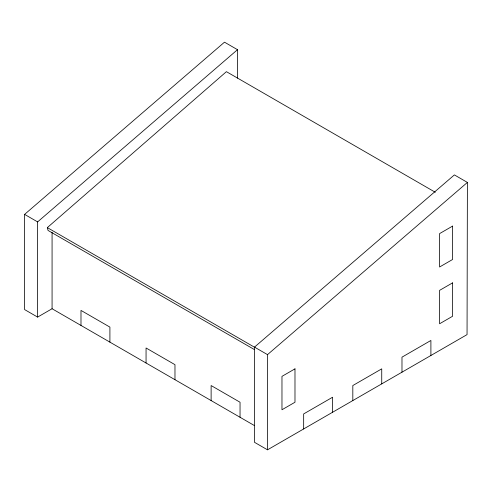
<?xml version="1.0" encoding="UTF-8"?>
<svg xmlns="http://www.w3.org/2000/svg" width="492" height="492" viewBox="0 0 492 492"><rect width="100%" height="100%" fill="white"/><g stroke="black" fill="none" stroke-linecap="round" stroke-linejoin="round"><path stroke-width="0.74" d="M237.433 78.13L237.501 49.692L224.487 42.177L24.6 214.389L24.6 309.579L37.613 317.094L52.072 308.742L254.499 425.617M467.4 182.421L467.049 334.622L267.513 449.823L254.499 442.308L254.499 347.118L454.387 174.906L467.4 182.421L267.513 354.634L267.513 449.823M254.29 349.511L48.05 230.44L47.337 227.612L226.406 71.66L435.303 192.274M37.613 317.094L37.613 221.898L237.501 49.692M24.6 214.389L37.613 221.898M254.499 347.118L267.513 354.634M47.337 227.612L254.911 347.457M430.9 355.495L430.9 340.464L401.982 357.161L401.982 372.192M381.737 383.877L381.737 368.852L352.819 385.543L352.819 400.574M332.58 412.259L332.58 397.235L303.662 413.926L303.662 428.956M240.041 417.265L240.041 402.241L211.123 385.543L211.123 400.574M174.974 379.701L174.974 364.677L146.056 347.979L146.056 363.004M109.907 342.137L109.907 327.112L80.989 310.415L80.989 325.44M52.072 232.249L52.072 308.742M452.591 226.099L439.577 233.614L439.577 267.002L452.591 259.493L452.591 226.099M294.985 368.846L281.971 376.362L281.971 409.756L294.985 402.241L294.985 368.846M452.591 282.863L439.577 290.378L439.577 323.773L452.591 316.258L452.591 282.863"/></g></svg>
